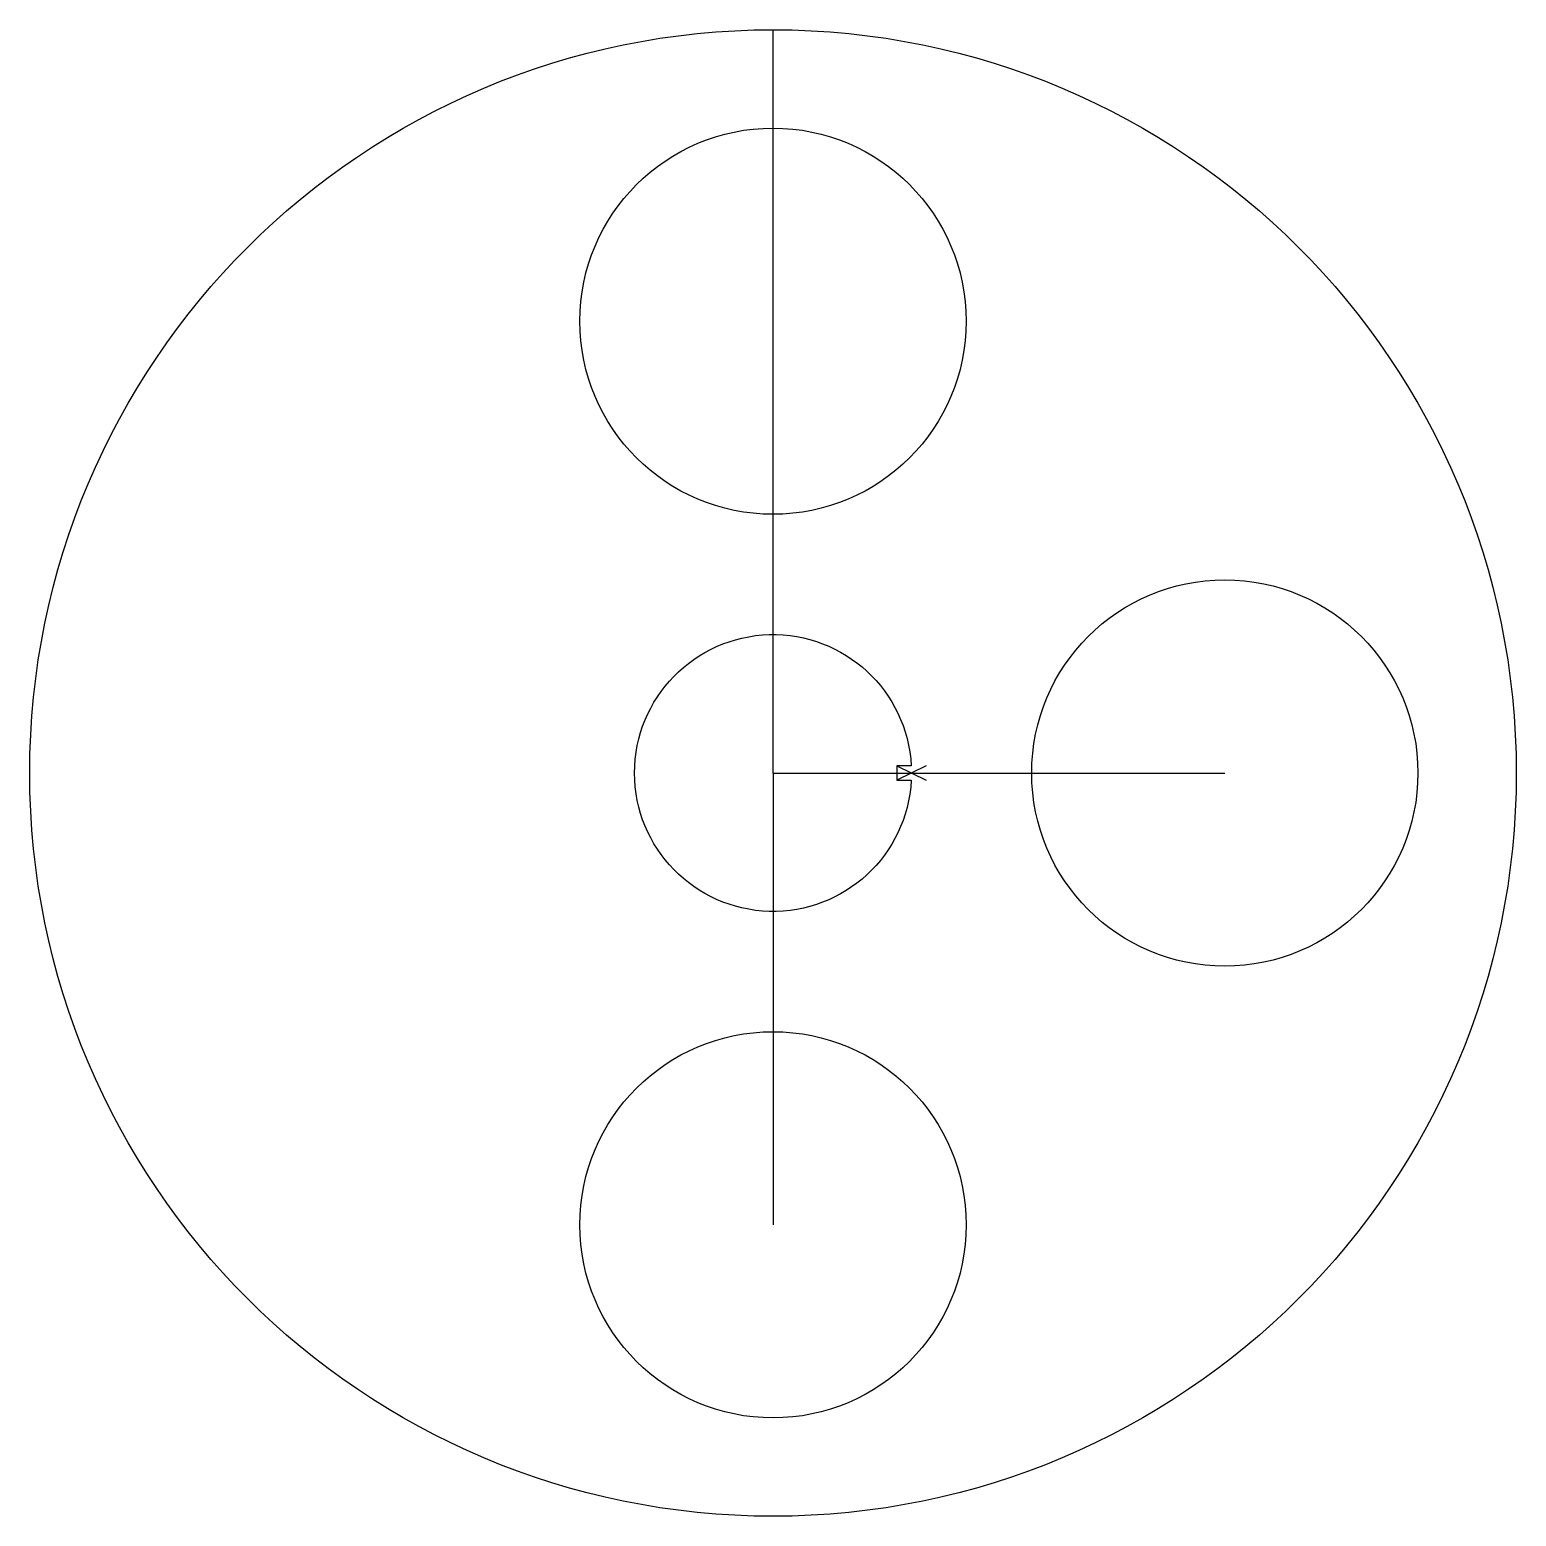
# Model space of a CAD drawing. Header units: millimetres. Extents: x -102 to 102, y -102 to 102.
import ezdxf

# ---------------------------------------------------------------- set-up
doc = ezdxf.new("R2010")
doc.units = ezdxf.units.MM
doc.layers.get('0').update_dxf_attribs({"linetype": 'CONTINUOUS'})

msp = doc.modelspace()

# ---------------------------------------------------------------- linework, layer by layer
for p, q in [((0, 62), (0, 102)), ((0, 0), (0, 62)), ((0, 0), (0, -62)), ((0, 0), (62, 0)), ((17, 1), (21, -1)), ((21, 1), (17, -1))]:
    msp.add_line(p, q)
msp.add_lwpolyline([(18.97, 1), (17, 1), (17, -1), (18.97, -1, -37.973666)], format="xyb", close=True)
for centre, radius in [((0, 0), 102), ((0, 62), 26.5), ((62, 0), 26.5), ((0, -62), 26.5)]:
    msp.add_circle(centre, radius)

doc.saveas('drawing.dxf')
